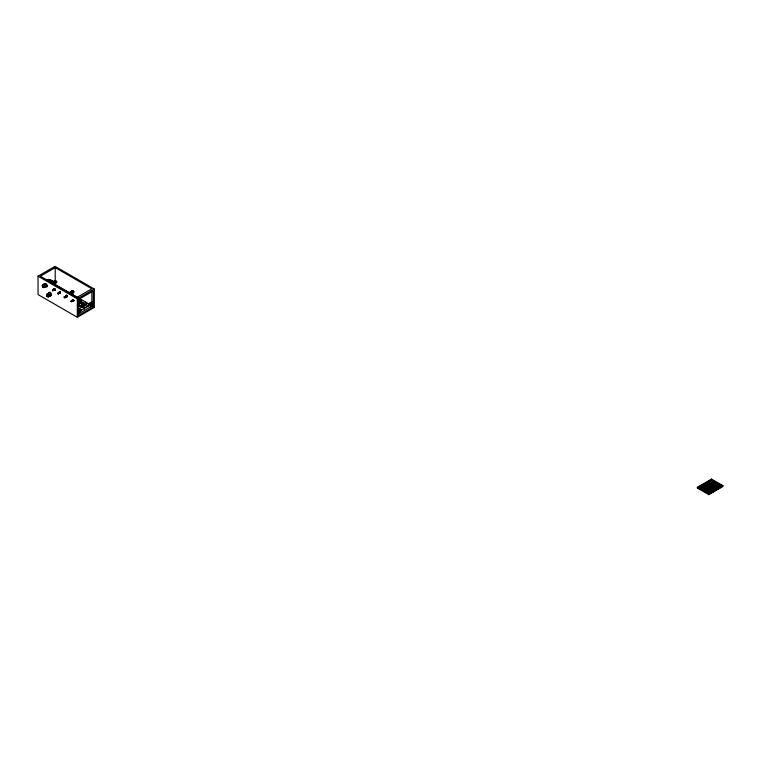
<?xml version="1.0" encoding="UTF-8"?>
<svg xmlns="http://www.w3.org/2000/svg" width="761" height="761" viewBox="0 0 761 761"><rect width="100%" height="100%" fill="white"/><g stroke="black" fill="none" stroke-linecap="round" stroke-linejoin="round"><path stroke-width="1.14" d="M53.841 289.656L54.174 288.971L54.878 289.56M54.849 288.98L54.878 290.255M59.339 291.92L59.187 292.557L59.624 291.844M65.57 296.419L65.674 295.639M72.97 301.109C74.645 301.679 72.714 298.731 72.324 300.348M82.435 305.561L82.207 304.657M52.442 289.97C53.384 289.532 52.937 292.129 52.709 289.808M58.036 292.975L58.416 294.26M64.39 296.647L65.046 297.779L64.219 297.427M71.039 301.346C72.647 300.024 70.878 303.363 71.258 300.7M42.806 284.937C47.001 291.52 42.692 281.57 42.359 286.165L43.12 285.717M47.838 295.791L47.077 296.229C50.207 298.788 47.268 292.614 47.515 294.602C50.216 298.103 48.209 291.549 47.249 294.887M44.461 283.634L43.919 284.462L45.099 283.805L46.392 286.031L45.746 286.954L44.766 286.536M48.771 292.852L48.228 293.689L49.408 293.033L50.702 295.258L50.055 296.172L48.98 295.629M45.384 286.507C47.42 282.826 41.18 286.574 42.578 285.004M43.862 284.186L43.919 285.099M44.071 284.871L44.728 284.272M43.063 284.956L44.366 287.23M44.243 287.297C46.925 286.773 42.207 282.559 43.044 286.031M45.432 286.916L46.354 286.364L44.414 284.005M47.106 294.155L46.64 295.106L46.887 294.593M47.515 294.222L47.429 294.945M48.171 293.413L48.171 294.184M48.381 294.098C48.961 291.958 51.396 296.181 49.256 295.61M46.887 294.222L48.086 294.907L48.675 296.448M49.303 295.449L47.924 296.885L48.523 296.039M48.723 293.223L50.654 295.582L49.408 296M53.765 289.266L55.144 288.904M53.907 289.389L54.25 288.714M55.077 289.903L54.364 290.302M65.446 296.105L66.378 295.553M66.34 295.335L65.522 296.219M66.73 296.543L65.836 296.885M65.884 297.028C67.796 297.627 66.426 294.184 65.922 295.468L66.312 295.439M67.349 296.4L66.968 296.771L66.93 295.668M72.305 300.157L72.695 299.568M73.722 300.947C74.017 301.955 71.163 299.71 73.104 299.977M67.092 296.742L67.044 296.134M83.006 305.608L83.101 305.161M83.006 305.76L84.205 305.009M88.352 306.141L78.031 300.119M78.174 304.895L84.319 308.471L84.319 309.099L84.756 306.578M52.832 290.987L52.69 290.008M58.017 293.166L58.112 294.05M59.187 292.414L60.452 293.289M64.124 296.809L64.171 297.294M64.371 296.847L64.771 297.941M66.331 297.094L65.979 295.839L65.522 296.495M71.239 300.899L71.753 301.537L71.258 301.765M83.092 304.8L82.901 304.343M47.515 294.602L49.027 293.499M49.303 296.086L48.181 296.914M65.712 296.39L65.722 295.61M67.073 296.876L67.387 295.934M72.324 299.986L72.847 299.577M73.427 301.147L73.208 300.081M73.741 300.88L73.208 301.27M83.31 304.543L83.796 304.381M83.434 304.448L81.969 305.294M84.395 305.171L84.566 304.647L82.549 305.77L83.339 305.76M83.016 305.446L84.5 304.857M43.615 285.28L45.175 284.538M47.924 294.497L49.484 293.756M83.139 304.248L84.205 305.256M82.968 304.295L83.444 304.2M82.492 304.771C81.208 305.151 85.023 304.838 82.997 303.42L82.083 304.134L83.767 304.999M43.872 285.556L45.384 284.757M48.181 294.773L49.693 293.984M42.721 285.242L42.359 285.641L43.691 284.595M43.215 285.004L44.585 285.594L44.585 287.021M42.359 286.165L43.339 287.544L44.262 287.458M47.02 294.459L46.773 295.03M55.134 290.122L54.516 290.369M73.636 300.605L72.704 300.1L73.627 301.042M82.968 305.361L82.178 304.857M77.898 304.438L81.703 306.921L85.698 304.39L77.926 299.939M77.898 304.866L81.788 307.092L85.698 304.39M38.05 276.186L55.058 266.369L94.316 289.028L94.316 307.415L77.308 317.232L38.05 294.574L38.05 276.186L77.308 298.854L94.316 289.028M55.22 267.625L40.39 276.195L77.032 297.342L91.862 288.78L55.22 267.625L55.22 280.505L56.666 281.342L56.666 282.654L54.421 283.948L52.985 283.111L52.994 281.323L52.29 280.914L51.444 281.808M46.583 280.562L48.637 279.373L52.519 281.618L52.519 283.796M49.455 280.4L49.855 279.772L50.568 280.324L49.712 280.819M50.112 280.324L49.455 280M43.434 284.566L42.445 285.442L44.509 284.253M49.855 280.933L50.568 281.342L50.645 280.695L51.796 280.619L51.063 280.2L50.207 281.104M49.712 281.427L51.063 280.609M42.331 285.879L44.947 284.367M50.645 281.104L51.358 280.628L50.939 281.275L49.855 280.524L49.855 281.17M50.939 281.113L51.796 280.619M42.445 286.459L43.215 286.012M42.578 286.745L43.215 286.383C44.005 287.924 42.464 286.593 43.434 286.707M43.824 286.031L45.565 285.023M51.853 281.808L52.29 281.161L52.994 281.722M45.708 285.308L43.967 286.317L44.889 285.86M45.793 285.603L44.052 286.612L45.004 286.222M50.464 282.797L52.519 281.618M45.822 285.889L42.977 287.23M55.22 280.505L52.148 282.217L52.576 281.323L51.853 281.408M45.793 286.126L43.206 287.401L43.777 287.439M44.385 287.078L45.708 286.326M45.004 286.859L43.434 287.496L43.957 287.382M45.983 286.298L46.174 285.879A1.512 0.875 60 0 0 44.966 283.986A1.512 0.875 60 0 0 44.071 285.014M44.889 287.097L44.09 287.62M52.985 281.798L54.421 282.635L56.666 281.342M54.954 285.004L77.612 297.932M54.012 289.17L54.592 289.323M47.743 293.794L46.754 294.669L48.818 293.47M48.637 293.527L46.668 294.859L47.429 294.421M55.011 290.293L54.859 290.283M54.668 290.245L54.754 289.484M46.64 295.106L49.256 293.594M47.743 295.924L47.106 296.295L46.802 295.306M46.887 295.972L47.658 295.525M48.133 295.249L49.874 294.241M50.017 294.536L48.266 295.544L49.199 295.087M48.362 295.839L50.102 294.83M48.371 296.238L50.131 295.106M50.102 295.354L47.867 296.638M47.953 296.733L50.017 295.544M59.948 292.119L59.529 292.015M59.796 293.413L59.881 292.348M71.268 292.509L70.183 293.137L70.183 291.824L72.362 290.569L73.817 291.396L73.807 292.709L71.629 293.974L71.629 292.662L73.807 291.406L72.371 290.559M66.302 295.801L66.607 296.124M65.96 296.771L66.445 297.075M80.171 299.786L80.171 301.289M78.802 301.756L77.926 302.26M80.98 302.574L78.764 304.01L80.98 302.726L78.849 301.337L80.98 302.726M81.018 303.135L82.245 303.249L81.693 303.696L81.018 303.135L82.236 303.211M81.018 303.306L82.236 303.382M82.083 304.134L82.997 303.601L83.872 304.105M80.78 305.209L81.674 305.171M80.78 305.389L81.674 305.351M81.998 304.857L83.872 303.924M82.217 305.427L83.453 304.638M82.312 305.427L83.539 304.742M83.881 304.647L82.892 305.285L82.901 304.257M80.171 307.339L80.171 308.852M82.302 305.19L82.369 304.562L83.815 305.627M84.347 305.37L83.187 305.836M77.755 309.965L79.211 309.128L80.656 309.965L80.656 311.278L78.469 312.533M79.629 308.909L79.629 310.421M89.674 303.116L91.862 301.851L93.308 302.688L91.12 303.943L89.674 303.116L89.674 304.4M81.484 309.356L81.598 309.594M78.469 311.22L80.656 309.965M86.098 306.94L86.421 306.959M79.334 311.344L84.319 308.471M54.44 284.167L91.12 305.228L93.308 303.972M78.022 314.15L91.862 306.16L91.862 304.143M78.535 299.473L93.308 290.968L93.308 306.997L78.469 315.558L78.469 299.539M697.342 487.278L711.525 479.097L722.95 485.689L722.95 486.45L708.776 494.631L697.342 488.039L697.342 487.278L708.776 493.879L722.95 485.689M698.912 486.954L711.782 479.782L698.912 486.954L699.502 488.334M697.342 488.039L711.782 479.782M699.064 487.325L702.146 486.051L699.502 487.582M702.384 485.404L705.476 484.129L702.384 485.404L702.774 486.412M708.795 482.208L705.704 483.492L708.795 482.208L708.795 482.969M711.687 480.039L709.033 481.57L712.125 480.296L711.525 479.097M699.682 488.448L699.682 487.687L702.336 486.165M700.339 488.067L712.99 480.514L700.339 488.067L699.682 487.687M700.12 487.944L712.99 480.514M701.233 488.581L713.856 481.294M701.347 488.648L713.97 481.361M701.785 488.904L714.522 481.684M714.96 481.932L702.336 489.218L702.336 489.979M715.074 481.998L702.451 489.294L702.451 490.046M702.888 489.542L715.635 482.322M717.728 483.53L705.105 490.826L705.105 491.577M705.228 490.893L717.851 483.606M705.656 491.14L718.279 483.853M705.78 491.206L718.403 483.92M718.841 484.177L706.218 491.463L706.218 492.215M718.955 484.243L706.332 491.53L706.332 492.281M706.769 491.777L719.392 484.491M706.883 491.853L719.506 484.557M708.282 492.443L720.933 484.89L707.996 492.491L711.078 491.206L710.65 490.959M708.063 492.319L720.933 484.89M711.316 490.569L714.408 489.294L713.97 489.038M721.923 485.499L708.824 492.976L722.141 485.87M722.141 485.623L709.49 493.176M709.813 493.661L708.824 493.727L711.354 492.776M715.235 490.531L712.581 492.063L712.581 490.807L713.133 490.988L713.133 491.749L712.696 491.492L713.571 491.492M717.128 488.933L718.555 488.619L718.118 487.611M720.22 487.658L719.345 487.658L721.885 486.698M50.568 279.924L48.999 279.991L50.568 280.324M52.994 281.323L51.444 281.399M47.658 294.098L49.037 295.097L48.504 296.276M49.027 296.476L48.276 296.4M60.252 293.499L59.691 293.461M65.617 295.715L66.654 295.392M66.588 297.094L66.854 296.229M66.34 297.218L66.997 296.143M66.112 295.373L66.616 295.61M54.06 288.838L54.706 289.465M59.472 291.882C60.623 291.939 60.747 294.184 60.119 292.253M65.741 295.677L66.54 295.905M72.685 299.606L73.18 299.815M57.788 293.489L57.731 293.251M59.71 291.844L59.957 292.081M65.884 295.696L66.464 296.21M80.837 302.031L85.698 304.819M712.99 480.762L712.306 480.4L709.652 481.932L710.089 482.189M720.619 485.204L721.057 485.451L717.965 486.736M712.981 481.294L715.635 482.826M716.862 483.53L719.506 485.061M712.191 480.971L711.754 480.724L711.754 481.475M712.857 481.361L715.511 482.893M716.738 483.606L719.392 485.138M710.574 480.676L711.012 481.684M711.202 481.047L711.754 481.228M712.306 481.684L715.074 483.149L715.074 483.901M716.187 483.92L718.955 485.385M719.506 485.841L720.068 486.022M720.334 486.327L720.886 486.517M711.868 481.932L714.522 483.463M715.749 484.177L718.403 485.708M711.754 481.998L714.408 483.53M715.635 484.243L718.279 485.775M709.471 481.323L710.023 481.504M710.089 481.684L710.65 481.865M711.202 482.322L713.97 483.787M715.074 484.557L717.851 486.022M718.403 486.479L718.955 486.66M719.231 486.964L719.782 487.906M710.764 482.579L713.418 484.101M714.646 484.814L717.29 486.346M710.65 482.645L713.295 484.177M714.522 484.881L717.176 486.412M709.423 482.579L706.332 483.853L706.769 484.101M710.089 482.959L712.857 484.424M713.97 485.204L716.738 486.66M717.29 487.116L717.728 487.373L714.646 488.648M708.358 482.464L707.92 482.208L707.873 483.72M712.306 484.747L709.652 483.216L709.652 484.605M716.862 487.373L717.29 488.381M717.68 487.858L718.118 488.866M708.244 482.531L707.806 482.274L707.806 483.035L708.434 483.149M708.358 482.712L708.862 482.893M709.537 483.283L712.191 484.814M713.418 485.518L716.072 487.05M716.738 487.44L717.176 488.448M707.806 482.778L707.254 482.598L707.254 483.853M708.986 483.606L711.754 485.061M712.857 485.841L715.635 487.306M716.738 487.944L713.533 485.451L713.418 486.916M717.014 488.248L717.566 489.19M707.254 483.102L706.817 482.855L707.321 483.787M707.873 483.463L707.445 483.216L707.445 483.967M708.548 483.853L711.202 485.385M712.429 486.089L715.074 487.62M717.014 488.752L716.577 488.495L716.577 489.256M708.434 483.92L711.078 485.451L711.078 486.212M712.306 486.165L714.96 487.687L714.96 488.448M706.703 483.425L706.141 483.235L706.141 483.996M707.873 484.243L710.65 485.708M711.754 486.479L714.522 487.944M715.635 488.581L715.074 486.983M715.901 488.885L716.462 489.066M707.445 484.491L710.089 486.022M711.316 486.736L713.97 488.267M715.464 489.142L715.901 490.151L716.339 489.894L715.901 489.646M709.975 486.089L707.321 484.557L707.321 485.318M711.202 486.802L713.856 488.334M706.094 484.491L702.936 485.841L702.936 485.09M706.769 484.881L709.537 486.346M710.65 487.116L713.418 488.581M705.228 484.491L705.656 486.916M706.332 485.138L708.986 486.66M710.213 487.373L712.857 488.904M706.218 485.204L708.862 486.736M710.089 487.44L712.743 488.971M714.246 489.846L714.674 490.855L714.246 490.598M703.925 484.519L704.486 484.7L704.439 486.212M704.553 484.881L705.105 485.061M705.656 485.518L708.434 486.983M709.537 487.763L712.306 489.218L712.743 490.246M712.857 489.675L713.418 490.617M713.685 490.17L714.246 491.102M703.925 485.023L703.497 484.767L703.449 486.279M704.115 485.138L704.553 486.136M705.228 485.775L707.873 487.306M709.1 488.01L711.754 489.542M703.811 485.09L703.373 484.833L703.259 486.165M704.439 485.451L704.001 485.204L704.001 485.956M705.105 485.841L707.759 487.373M708.986 488.077L711.64 489.608M703.373 485.337L702.822 485.157L702.822 485.908M703.449 485.518L704.001 485.708M704.553 486.165L707.321 487.62M708.434 488.4L711.202 489.865M711.754 490.322L712.306 490.503M704.115 486.412L706.769 487.944M707.996 488.648L710.65 490.179M704.001 486.479L706.655 488.01M707.873 488.714L710.527 490.246M712.581 491.558L713.019 491.815L713.019 491.054M703.449 486.802L706.218 488.267M707.321 489.038L710.089 490.503M701.709 486.298L701.281 486.051L701.233 487.554M703.012 487.05L705.656 488.581M706.883 489.294L710.089 491.777M710.213 491.206L710.527 492.281M701.594 486.365L701.157 486.117L701.157 486.869M702.888 487.116L705.542 488.648M706.769 489.361L709.423 490.893M700.605 486.431L701.157 486.621M701.233 486.802L701.785 486.983M702.336 487.44L705.105 488.904M706.218 489.675L708.986 491.14M700.168 486.688L700.558 488.448M705.78 489.932L708.434 491.463L708.31 492.281M709.1 491.853L709.423 492.928M710.365 492.586L709.927 492.338L709.927 493.09M700.053 486.755L700.491 487.763M705.656 489.998L708.31 491.53M699.502 487.078L700.053 487.259M700.672 487.62L700.12 487.44L700.12 488.191M701.233 488.077L704.001 489.542M705.105 490.322L707.873 491.777M708.434 492.234L708.986 492.424M709.813 492.909L709.49 492.928M703.012 490.369L703.449 490.617L703.449 489.218M54.069 281.17L55.524 281.998L55.515 283.32M72.723 292.024L71.277 291.197L72.714 292.034L72.714 293.346M70.183 291.824L71.629 292.662M50.645 280.695L51.358 281.028M52.281 282.331L52.994 282.74L52.148 283.235L52.994 282.341L52.281 281.931L52.557 282.74M91.301 305.675L94.316 307.415M79.648 299.111L82.702 300.871M84.737 302.041L93.308 306.997M84.756 304.695L85.356 304.8L83.643 304.476M82.083 303.953L83.891 304.933M82.721 304.914L83.739 305.513M82.178 304.752L83.349 304.838M81.96 305.18L83.12 305.893M78.583 304.657L84.756 308.215L90.426 304.942L90.426 306.959M77.632 308.766L79.696 309.955M60.024 291.834L60.347 292.119M46.354 286.364L46.031 286.44A1.512 0.875 60 0 1 45.099 286.526M43.339 287.325L42.464 285.803M50.654 295.582L50.483 295.097A1.512 0.875 60 0 0 49.275 293.213A1.512 0.875 60 0 0 48.381 294.241M72.97 299.967L73.008 301.147L72.504 299.986M47.42 296.381L46.887 295.601M55.134 289.17L55.096 289.713M54.668 289.332L54.897 289.96M72.552 300.709L72.523 300.195M73.912 300.186L73.798 300.738M73.674 300.319L73.655 300.814M66.768 296.562L66.711 296.058L66.616 296.609M719.668 487.221L719.668 487.972M718.955 484.747L718.955 486.136M718.841 485.451L718.841 486.212M717.851 484.747L717.851 486.783M717.728 485.451L717.728 486.85M717.414 483.853L717.414 485.252M717.452 488.495L717.452 489.256M717.29 483.787L717.29 485.318M717.176 483.853L717.176 485.252M716.738 484.747L716.738 486.279M716.624 485.451L716.624 486.212M715.635 484.747L715.635 486.916M715.511 485.451L715.511 486.85M714.96 483.216L714.96 483.967M714.522 485.385L714.522 486.279M714.408 485.451L714.408 486.212M714.084 483.216L714.084 483.967M714.084 487.687L714.084 488.448M713.97 483.149L713.97 484.538M713.97 486.983L713.97 488.514M713.856 483.216L713.856 484.605M713.856 487.687L713.856 488.448M713.418 481.551L713.418 483.073M713.295 481.618L713.295 483.007M713.295 486.089L713.295 486.85M713.295 489.932L713.295 490.683M712.981 483.216L712.981 484.605M712.981 487.687L712.981 488.448M712.857 483.149L712.857 484.681M712.857 486.983L712.857 488.514M712.743 483.216L712.743 484.605M712.743 487.687L712.743 488.448M712.429 481.618L712.306 482.436M712.191 489.294L712.191 490.046M711.868 483.216L711.868 484.605M711.868 487.687L711.868 488.448M711.754 483.149L711.754 484.681M711.754 486.983L711.754 488.514M711.754 490.826L711.754 491.577M711.202 484.747L711.202 486.136M711.202 489.218L711.202 490.617M711.078 489.294L711.078 490.683M710.764 483.216L710.764 484.605M710.764 487.687L710.764 488.448M710.803 492.338L710.803 493.09M710.65 483.149L710.65 484.681M710.65 487.62L710.65 488.514M710.213 485.451L710.213 486.212M710.213 489.294L710.213 490.046M710.089 485.385L710.089 486.279M710.089 489.218L710.089 489.979M709.975 485.451L709.975 486.212M709.975 489.294L709.975 490.046M709.652 487.687L709.652 489.085M709.652 491.53L709.652 492.281M709.537 483.787L709.537 484.681M709.537 488.267L709.537 489.152M709.1 485.451L709.1 486.85M709.1 489.294L709.1 490.683M709.262 493.233L709.262 493.984M708.986 484.747L708.986 486.916M708.986 489.218L708.986 490.75M708.862 485.451L708.862 486.85M708.862 489.294L708.862 490.683M708.776 493.879L708.776 494.631M708.358 481.96L708.31 483.967M707.996 485.451L707.996 486.212M707.996 489.294L707.996 490.683M707.873 484.747L707.873 486.279M707.873 489.218L707.873 490.75M707.759 485.451L707.759 486.212M707.759 489.294L707.759 490.683M707.445 491.53L707.445 492.281M707.321 486.983L707.207 488.448M707.321 490.826L707.321 492.852M707.131 483.929L706.703 482.921L706.703 483.673M706.883 485.451L706.883 486.85M706.883 489.932L706.883 490.683M706.769 485.385L706.769 486.916M706.769 489.865L706.769 490.75M706.655 485.451L706.655 486.85M706.655 489.932L706.655 490.683M706.265 483.168L706.265 483.929M705.78 485.451L705.78 486.85M705.542 486.089L705.542 486.85M705.228 487.687L705.228 489.085M705.105 486.983L705.105 489.152M704.553 489.979L704.553 489.218L701.899 487.687L701.899 488.448M704.439 490.046L704.439 489.294L701.785 487.763L701.785 488.514M704.115 487.687L704.115 488.448M704.001 486.983L704.001 488.514M703.564 485.451L703.564 486.212M703.564 489.294L703.564 490.046M703.326 489.294L703.326 490.046M703.012 487.687L703.012 489.085M702.888 487.62L702.888 489.152M701.709 485.794L701.709 486.555M91.862 291.311L91.862 301.851M91.12 303.943L91.12 305.228M83.225 304.143L83.282 304.876M82.797 304.543L82.73 305.113M82.654 304.657L82.569 305.37M78.649 311.744L78.649 313.76M77.308 298.854L77.308 317.232M55.22 282.883L55.22 285.004M54.421 282.635L54.421 283.948M52.29 280.914L52.29 281.56M51.063 280.2L51.063 280.857M49.855 279.506L49.855 280.172M47.553 286.174A1.817 1.046 60 0 1 46.887 285.784M46.021 283.71A1.817 1.046 60 0 1 47.296 286.126A1.817 1.046 60 0 1 45.679 286.44M44.775 284.091A1.817 1.046 60 0 1 45.375 283.539M48.913 293.166A1.817 1.046 60 0 1 50.093 292.367A1.817 1.046 60 0 1 51.472 294.393A1.817 1.046 60 0 1 50.54 295.544M56.561 285.813A2.549 1.474 60 0 1 57.494 286.364M61.888 288.971A2.549 1.474 60 0 1 62.821 289.532M68.243 292.652A2.549 1.474 60 0 1 69.175 293.204M69.603 293.67A2.549 1.474 60 0 1 69.974 294.222M75.111 296.704A2.549 1.474 60 0 1 76.043 297.256M50.34 295.668A1.512 0.875 60 0 1 49.408 295.744M713.418 481.047L700.795 488.334L703.449 489.865L716.072 482.579L713.418 481.047M717.29 483.283L704.667 490.569L707.321 492.101L719.944 484.814L717.29 483.283M710.917 492.272L710.365 492.082L710.365 492.843L710.917 493.023L710.917 492.272"/></g></svg>
